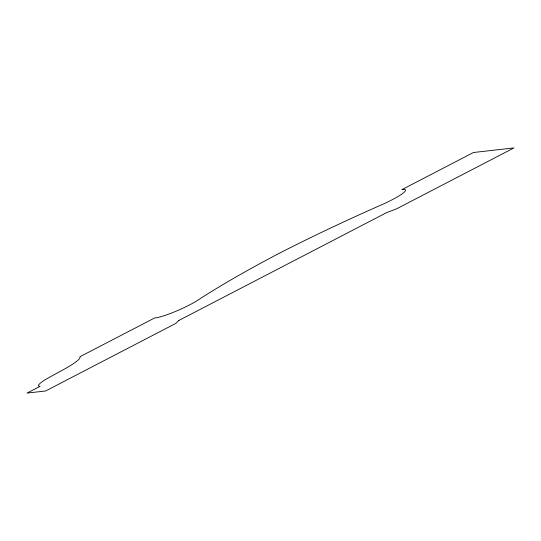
<?xml version="1.0" encoding="UTF-8"?>
<svg xmlns="http://www.w3.org/2000/svg" width="541" height="541" viewBox="0 0 541 541"><rect width="100%" height="100%" fill="white"/><g stroke="black" fill="none" stroke-linecap="round" stroke-linejoin="round"><path stroke-width="0.81" d="M178.841 320.468L175.71 323.464L45.62 390.981L27.05 393.084L40.061 386.335A28.335 3.943 -23.9 0 1 50.002 376.989L62.316 370.233A41.332 5.755 -23.9 0 0 79.912 356.749L154.712 317.925A27.726 3.861 -23.9 0 0 196.552 301.006A286.791 39.912 -23.9 0 1 278.304 253.783A286.791 39.912 -23.9 0 1 383.704 203.876A27.726 3.861 -23.9 0 0 401.889 189.641L473.443 152.508L513.95 147.916L396.458 208.894L386.578 212.654L178.841 320.468"/></g></svg>
